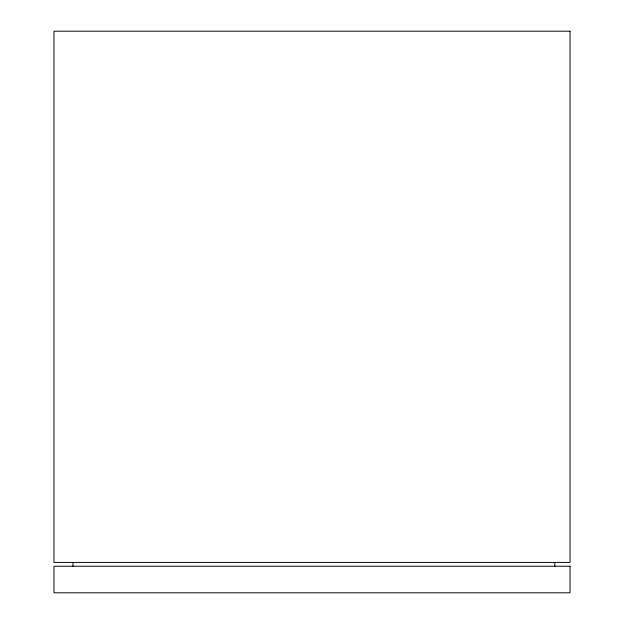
<?xml version="1.0" encoding="UTF-8"?>
<svg xmlns="http://www.w3.org/2000/svg" width="624" height="624" viewBox="0 0 624 624"><rect width="100%" height="100%" fill="white"/><g stroke="black" fill="none" stroke-linecap="round" stroke-linejoin="round"><path stroke-width="0.94" d="M554.853 562.442L554.853 566.241M72.938 562.442L72.938 566.241M570.032 31.2L53.968 31.2L53.968 562.442L570.032 562.442L570.032 31.2M570.032 566.241L53.968 566.241L53.968 592.8L570.032 592.8L570.032 566.241"/></g></svg>
